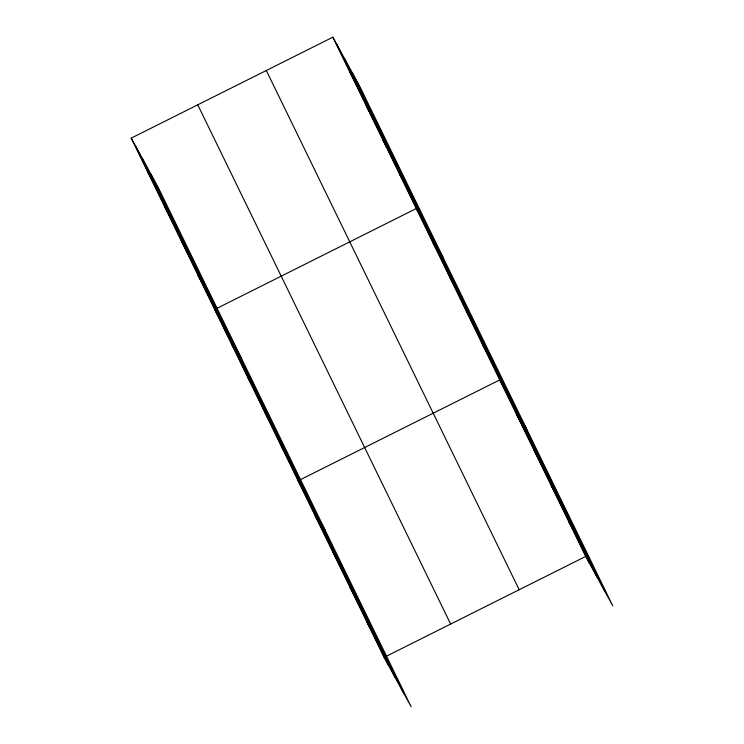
<?xml version="1.0" encoding="UTF-8"?>
<svg xmlns="http://www.w3.org/2000/svg" width="744" height="744" viewBox="0 0 744 744"><rect width="100%" height="100%" fill="white"/><g stroke="black" fill="none" stroke-linecap="round" stroke-linejoin="round"><path stroke-width="1.12" d="M131.223 138.133L158.286 187.572L411.162 706.8L384.099 657.361L131.223 138.133L332.838 37.2L359.901 86.639L612.777 605.867L585.714 556.428L332.838 37.2M384.099 657.361L585.714 556.428M349.522 71.471L353.465 78.669M366.215 105.741L370.159 112.93M382.909 140.012L386.843 147.2M399.593 174.273L403.536 181.471M443.35 257.991L416.287 208.543L214.672 309.476L241.735 358.915M432.971 242.814L436.914 250.012M449.664 277.084L453.608 284.282M466.358 311.355L470.292 318.544M483.042 345.625L486.985 352.814M526.799 429.334L499.736 379.896L298.121 480.819L325.184 530.258M516.931 415.199L520.865 422.397M534.127 450.511L538.061 457.7M551.323 485.813L555.256 493.012M568.518 521.126L572.452 528.314M147.907 172.394L151.85 179.592M164.601 206.665L168.544 213.863M181.294 240.935L185.228 248.133M197.978 275.206L201.922 282.404M231.356 343.747L235.299 350.936M248.05 378.008L251.983 385.206M264.734 412.278L268.677 419.477M281.427 446.549L285.371 453.747M315.317 516.131L319.25 523.32M332.512 551.434L336.446 558.632M349.708 586.746L353.642 593.935M366.904 622.049L370.838 629.247M352.275 72.698L605.151 591.926M344.407 58.339L597.283 577.567M336.772 44.398L589.648 563.626M266.306 70.503L519.173 589.732M197.755 104.82L450.632 624.049M150.66 173.631L403.527 692.859M142.792 159.263L395.668 678.491M135.157 145.322L388.033 664.55"/></g></svg>
